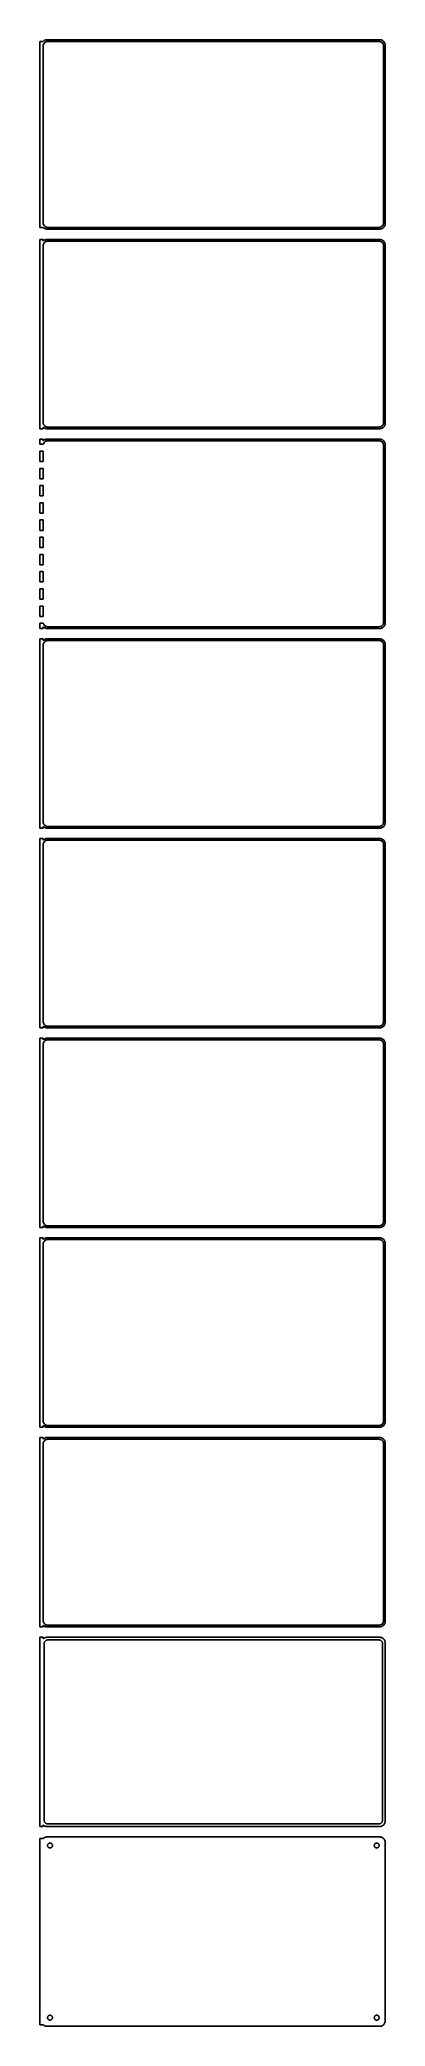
# Model space of a CAD drawing. Header units: metres. Extents: x -152 to 150, y 1658 to 3388.
import ezdxf

# ---------------------------------------------------------------- set-up
doc = ezdxf.new("R2010")
doc.units = ezdxf.units.M

msp = doc.modelspace()

# ---------------------------------------------------------------- linework, layer by layer
for p, q in [((-148.5, 3387.06), (-151.5, 3387.06)), ((-151.5, 3387.06), (-151.5, 3224.94)), ((-148.187, 3387.35), (-148.5, 3387.06)), ((-148.5, 3383), (-148.468, 3383.5)), ((-148.5, 3229), (-148.5, 3383)), ((-148.468, 3383.5), (-148.374, 3383.99)), ((-148.374, 3383.99), (-148.219, 3384.47)), ((-148.219, 3384.47), (-148.005, 3384.93)), ((-147.679, 3387.72), (-148.187, 3387.35)), ((-148.005, 3384.93), (-147.736, 3385.35)), ((-147.736, 3385.35), (-147.416, 3385.74)), ((-147.129, 3388.02), (-147.679, 3387.72)), ((-147.416, 3385.74), (-147.05, 3386.08)), ((-146.545, 3388.26), (-147.129, 3388.02)), ((-147.05, 3386.08), (-146.643, 3386.38)), ((-146.643, 3386.38), (-146.203, 3386.62)), ((-145.937, 3388.41), (-146.545, 3388.26)), ((-146.203, 3386.62), (-145.736, 3386.8)), ((-145.314, 3388.49), (-145.937, 3388.41)), ((-145.736, 3386.8), (-145.25, 3386.93)), ((145.314, 3388.49), (-145.314, 3388.49)), ((-145.25, 3386.93), (-144.751, 3386.99)), ((-144.751, 3386.99), (144.751, 3386.99)), ((144.751, 3386.99), (145.25, 3386.93)), ((145.25, 3386.93), (145.736, 3386.8)), ((145.937, 3388.41), (145.314, 3388.49)), ((145.736, 3386.8), (146.203, 3386.62)), ((146.545, 3388.26), (145.937, 3388.41)), ((146.203, 3386.62), (146.643, 3386.38)), ((147.129, 3388.02), (146.545, 3388.26)), ((146.643, 3386.38), (147.05, 3386.08)), ((147.05, 3386.08), (147.416, 3385.74)), ((147.679, 3387.72), (147.129, 3388.02)), ((147.416, 3385.74), (147.736, 3385.35)), ((148.187, 3387.35), (147.679, 3387.72)), ((147.736, 3385.35), (148.005, 3384.93)), ((148.005, 3384.93), (148.219, 3384.47)), ((148.645, 3386.92), (148.187, 3387.35)), ((148.219, 3384.47), (148.374, 3383.99)), ((148.374, 3383.99), (148.468, 3383.5)), ((148.468, 3383.5), (148.5, 3383)), ((148.5, 3383), (148.5, 3229)), ((149.045, 3386.44), (148.645, 3386.92)), ((149.382, 3385.91), (149.045, 3386.44)), ((149.649, 3385.34), (149.382, 3385.91)), ((149.843, 3384.74), (149.649, 3385.34)), ((149.961, 3384.13), (149.843, 3384.74)), ((150, 3383.5), (149.961, 3384.13)), ((150, 3228.5), (150, 3383.5)), ((-151.5, 3224.94), (-148.5, 3224.94)), ((-148.468, 3228.5), (-148.5, 3229)), ((-148.5, 3224.94), (-148.187, 3224.65)), ((-148.374, 3228.01), (-148.468, 3228.5)), ((-148.219, 3227.53), (-148.374, 3228.01)), ((-148.005, 3227.07), (-148.219, 3227.53)), ((-148.187, 3224.65), (-147.679, 3224.28)), ((-147.736, 3226.65), (-148.005, 3227.07)), ((-147.416, 3226.26), (-147.736, 3226.65)), ((-147.679, 3224.28), (-147.129, 3223.98)), ((-147.05, 3225.92), (-147.416, 3226.26)), ((-147.129, 3223.98), (-146.545, 3223.74)), ((-146.643, 3225.62), (-147.05, 3225.92)), ((-146.203, 3225.38), (-146.643, 3225.62)), ((-146.545, 3223.74), (-145.937, 3223.59)), ((-145.736, 3225.2), (-146.203, 3225.38)), ((-145.937, 3223.59), (-145.314, 3223.51)), ((-145.25, 3225.07), (-145.736, 3225.2)), ((-145.314, 3223.51), (145.314, 3223.51)), ((-144.751, 3225.01), (-145.25, 3225.07)), ((144.751, 3225.01), (-144.751, 3225.01)), ((145.25, 3225.07), (144.751, 3225.01)), ((145.736, 3225.2), (145.25, 3225.07)), ((145.314, 3223.51), (145.937, 3223.59)), ((146.203, 3225.38), (145.736, 3225.2)), ((145.937, 3223.59), (146.545, 3223.74)), ((146.643, 3225.62), (146.203, 3225.38)), ((146.545, 3223.74), (147.129, 3223.98)), ((147.05, 3225.92), (146.643, 3225.62)), ((147.416, 3226.26), (147.05, 3225.92)), ((147.129, 3223.98), (147.679, 3224.28)), ((147.736, 3226.65), (147.416, 3226.26)), ((147.679, 3224.28), (148.187, 3224.65)), ((148.005, 3227.07), (147.736, 3226.65)), ((148.219, 3227.53), (148.005, 3227.07)), ((148.187, 3224.65), (148.645, 3225.08)), ((148.374, 3228.01), (148.219, 3227.53)), ((148.468, 3228.5), (148.374, 3228.01)), ((148.5, 3229), (148.468, 3228.5)), ((148.645, 3225.08), (149.045, 3225.56)), ((149.045, 3225.56), (149.382, 3226.09)), ((149.382, 3226.09), (149.649, 3226.66)), ((149.649, 3226.66), (149.843, 3227.26)), ((149.843, 3227.26), (149.961, 3227.87)), ((149.961, 3227.87), (150, 3228.5)), ((-148.5, 3214.47), (-151.5, 3214.47)), ((-151.5, 3214.47), (-151.5, 3049.53)), ((-148.5, 3213.06), (-148.5, 3214.47)), ((-148.187, 3213.35), (-148.5, 3213.06)), ((-148.5, 3209), (-148.468, 3209.5)), ((-148.5, 3055), (-148.5, 3209)), ((-148.468, 3209.5), (-148.374, 3209.99)), ((-148.374, 3209.99), (-148.219, 3210.47)), ((-148.219, 3210.47), (-148.005, 3210.93)), ((-147.679, 3213.72), (-148.187, 3213.35)), ((-148.005, 3210.93), (-147.736, 3211.35)), ((-147.736, 3211.35), (-147.416, 3211.74)), ((-147.129, 3214.02), (-147.679, 3213.72)), ((-147.416, 3211.74), (-147.05, 3212.08)), ((-146.545, 3214.26), (-147.129, 3214.02)), ((-147.05, 3212.08), (-146.643, 3212.38)), ((-146.643, 3212.38), (-146.203, 3212.62)), ((-145.937, 3214.41), (-146.545, 3214.26)), ((-146.203, 3212.62), (-145.736, 3212.8)), ((-145.314, 3214.49), (-145.937, 3214.41)), ((-145.736, 3212.8), (-145.25, 3212.93)), ((145.314, 3214.49), (-145.314, 3214.49)), ((-145.25, 3212.93), (-144.751, 3212.99)), ((-144.751, 3212.99), (144.751, 3212.99)), ((144.751, 3212.99), (145.25, 3212.93)), ((145.25, 3212.93), (145.736, 3212.8)), ((145.937, 3214.41), (145.314, 3214.49)), ((145.736, 3212.8), (146.203, 3212.62)), ((146.545, 3214.26), (145.937, 3214.41)), ((146.203, 3212.62), (146.643, 3212.38)), ((147.129, 3214.02), (146.545, 3214.26)), ((146.643, 3212.38), (147.05, 3212.08)), ((147.05, 3212.08), (147.416, 3211.74)), ((147.679, 3213.72), (147.129, 3214.02)), ((147.416, 3211.74), (147.736, 3211.35)), ((148.187, 3213.35), (147.679, 3213.72)), ((147.736, 3211.35), (148.005, 3210.93)), ((148.005, 3210.93), (148.219, 3210.47)), ((148.645, 3212.92), (148.187, 3213.35)), ((148.219, 3210.47), (148.374, 3209.99)), ((148.374, 3209.99), (148.468, 3209.5)), ((148.468, 3209.5), (148.5, 3209)), ((148.5, 3209), (148.5, 3055)), ((149.045, 3212.44), (148.645, 3212.92)), ((149.382, 3211.91), (149.045, 3212.44)), ((149.649, 3211.34), (149.382, 3211.91)), ((149.843, 3210.74), (149.649, 3211.34)), ((149.961, 3210.13), (149.843, 3210.74)), ((150, 3209.5), (149.961, 3210.13)), ((150, 3054.5), (150, 3209.5)), ((-151.5, 3049.53), (-148.5, 3049.53)), ((-148.468, 3054.5), (-148.5, 3055)), ((-148.5, 3049.53), (-148.5, 3050.94)), ((-148.5, 3050.94), (-148.187, 3050.65)), ((-148.374, 3054.01), (-148.468, 3054.5)), ((-148.219, 3053.53), (-148.374, 3054.01)), ((-148.005, 3053.07), (-148.219, 3053.53)), ((-148.187, 3050.65), (-147.679, 3050.28)), ((-147.736, 3052.65), (-148.005, 3053.07)), ((-147.416, 3052.26), (-147.736, 3052.65)), ((-147.679, 3050.28), (-147.129, 3049.98)), ((-147.05, 3051.92), (-147.416, 3052.26)), ((-147.129, 3049.98), (-146.545, 3049.74)), ((-146.643, 3051.62), (-147.05, 3051.92)), ((-146.203, 3051.38), (-146.643, 3051.62)), ((-146.545, 3049.74), (-145.937, 3049.59)), ((-145.736, 3051.2), (-146.203, 3051.38)), ((-145.937, 3049.59), (-145.314, 3049.51)), ((-145.25, 3051.07), (-145.736, 3051.2)), ((-145.314, 3049.51), (145.314, 3049.51)), ((-144.751, 3051.01), (-145.25, 3051.07)), ((144.751, 3051.01), (-144.751, 3051.01)), ((145.25, 3051.07), (144.751, 3051.01)), ((145.736, 3051.2), (145.25, 3051.07)), ((145.314, 3049.51), (145.937, 3049.59)), ((146.203, 3051.38), (145.736, 3051.2)), ((145.937, 3049.59), (146.545, 3049.74)), ((146.643, 3051.62), (146.203, 3051.38)), ((146.545, 3049.74), (147.129, 3049.98)), ((147.05, 3051.92), (146.643, 3051.62)), ((147.416, 3052.26), (147.05, 3051.92)), ((147.129, 3049.98), (147.679, 3050.28)), ((147.736, 3052.65), (147.416, 3052.26)), ((147.679, 3050.28), (148.187, 3050.65)), ((148.005, 3053.07), (147.736, 3052.65)), ((148.219, 3053.53), (148.005, 3053.07)), ((148.187, 3050.65), (148.645, 3051.08)), ((148.374, 3054.01), (148.219, 3053.53)), ((148.468, 3054.5), (148.374, 3054.01)), ((148.5, 3055), (148.468, 3054.5)), ((148.645, 3051.08), (149.045, 3051.56)), ((149.045, 3051.56), (149.382, 3052.09)), ((149.382, 3052.09), (149.649, 3052.66)), ((149.649, 3052.66), (149.843, 3053.26)), ((149.843, 3053.26), (149.961, 3053.87)), ((149.961, 3053.87), (150, 3054.5)), ((-148.5, 3040.49), (-151.5, 3040.49)), ((-151.5, 3040.49), (-151.5, 3035.99)), ((-151.5, 3035.99), (-148.374, 3035.99)), ((-148.5, 3030.01), (-151.5, 3030.01)), ((-151.5, 3030.01), (-151.5, 3020.99)), ((-148.5, 3039.06), (-148.5, 3040.49)), ((-148.187, 3039.35), (-148.5, 3039.06)), ((-148.5, 3020.99), (-148.5, 3030.01)), ((-148.374, 3035.99), (-148.219, 3036.47)), ((-148.374, 3035.99), (-148.374, 3035.99)), ((-148.219, 3036.47), (-148.005, 3036.93)), ((-147.679, 3039.72), (-148.187, 3039.35)), ((-148.005, 3036.93), (-147.736, 3037.35)), ((-147.736, 3037.35), (-147.416, 3037.74)), ((-147.129, 3040.02), (-147.679, 3039.72)), ((-147.416, 3037.74), (-147.05, 3038.08)), ((-146.545, 3040.26), (-147.129, 3040.02)), ((-147.05, 3038.08), (-146.643, 3038.38)), ((-146.643, 3038.38), (-146.203, 3038.62)), ((-145.937, 3040.41), (-146.545, 3040.26)), ((-146.203, 3038.62), (-145.736, 3038.8)), ((-145.314, 3040.49), (-145.937, 3040.41)), ((-145.736, 3038.8), (-145.25, 3038.93)), ((145.314, 3040.49), (-145.314, 3040.49)), ((-145.25, 3038.93), (-144.751, 3038.99)), ((-144.751, 3038.99), (144.751, 3038.99)), ((144.751, 3038.99), (145.25, 3038.93)), ((145.25, 3038.93), (145.736, 3038.8)), ((145.937, 3040.41), (145.314, 3040.49)), ((145.736, 3038.8), (146.203, 3038.62)), ((146.545, 3040.26), (145.937, 3040.41)), ((146.203, 3038.62), (146.643, 3038.38)), ((147.129, 3040.02), (146.545, 3040.26)), ((146.643, 3038.38), (147.05, 3038.08)), ((147.05, 3038.08), (147.416, 3037.74)), ((147.679, 3039.72), (147.129, 3040.02)), ((147.416, 3037.74), (147.736, 3037.35)), ((148.187, 3039.35), (147.679, 3039.72)), ((147.736, 3037.35), (148.005, 3036.93)), ((148.005, 3036.93), (148.219, 3036.47)), ((148.645, 3038.92), (148.187, 3039.35)), ((148.219, 3036.47), (148.374, 3035.99)), ((148.374, 3035.99), (148.468, 3035.5)), ((148.468, 3035.5), (148.5, 3035)), ((148.5, 3035), (148.5, 2881)), ((149.045, 3038.44), (148.645, 3038.92)), ((149.382, 3037.91), (149.045, 3038.44)), ((149.649, 3037.34), (149.382, 3037.91)), ((149.843, 3036.74), (149.649, 3037.34)), ((149.961, 3036.13), (149.843, 3036.74)), ((150, 3035.5), (149.961, 3036.13)), ((150, 2880.5), (150, 3035.5)), ((-151.5, 3020.99), (-148.5, 3020.99)), ((-148.5, 3015.01), (-151.5, 3015.01)), ((-151.5, 3015.01), (-151.5, 3005.99)), ((-148.5, 3005.99), (-148.5, 3015.01)), ((-151.5, 3005.99), (-148.5, 3005.99)), ((-148.5, 3000.01), (-151.5, 3000.01)), ((-151.5, 3000.01), (-151.5, 2990.99)), ((-148.5, 2990.99), (-148.5, 3000.01)), ((-151.5, 2990.99), (-148.5, 2990.99)), ((-148.5, 2985.01), (-151.5, 2985.01)), ((-151.5, 2985.01), (-151.5, 2975.99)), ((-148.5, 2975.99), (-148.5, 2985.01)), ((-151.5, 2975.99), (-148.5, 2975.99)), ((-148.5, 2970.01), (-151.5, 2970.01)), ((-151.5, 2970.01), (-151.5, 2960.99)), ((-151.5, 2960.99), (-148.5, 2960.99)), ((-148.5, 2960.99), (-148.5, 2970.01)), ((-148.5, 2955.01), (-151.5, 2955.01)), ((-151.5, 2955.01), (-151.5, 2945.99)), ((-151.5, 2945.99), (-148.5, 2945.99)), ((-148.5, 2945.99), (-148.5, 2955.01)), ((-148.5, 2940.01), (-151.5, 2940.01)), ((-151.5, 2940.01), (-151.5, 2930.99)), ((-151.5, 2930.99), (-148.5, 2930.99)), ((-148.5, 2930.99), (-148.5, 2940.01)), ((-148.5, 2925.01), (-151.5, 2925.01)), ((-151.5, 2925.01), (-151.5, 2915.99)), ((-151.5, 2915.99), (-148.5, 2915.99)), ((-148.5, 2910.01), (-151.5, 2910.01)), ((-151.5, 2910.01), (-151.5, 2900.99)), ((-148.5, 2915.99), (-148.5, 2925.01)), ((-148.5, 2900.99), (-148.5, 2910.01)), ((-151.5, 2900.99), (-148.5, 2900.99)), ((-148.5, 2895.01), (-151.5, 2895.01)), ((-151.5, 2895.01), (-151.5, 2885.99)), ((-148.5, 2885.99), (-148.5, 2895.01)), ((-151.5, 2885.99), (-148.5, 2885.99)), ((-148.374, 2880.01), (-151.5, 2880.01)), ((-151.5, 2880.01), (-151.5, 2875.51)), ((-151.5, 2875.51), (-148.5, 2875.51)), ((-148.5, 2876.94), (-148.187, 2876.65)), ((-148.5, 2875.51), (-148.5, 2876.94)), ((-148.219, 2879.53), (-148.374, 2880.01)), ((-148.374, 2880.01), (-148.374, 2880.01)), ((-148.005, 2879.07), (-148.219, 2879.53)), ((-148.187, 2876.65), (-147.679, 2876.28)), ((-147.736, 2878.65), (-148.005, 2879.07)), ((-147.416, 2878.26), (-147.736, 2878.65)), ((-147.679, 2876.28), (-147.129, 2875.98)), ((-147.05, 2877.92), (-147.416, 2878.26)), ((-147.129, 2875.98), (-146.545, 2875.74)), ((-146.643, 2877.62), (-147.05, 2877.92)), ((-146.203, 2877.38), (-146.643, 2877.62)), ((-146.545, 2875.74), (-145.937, 2875.59)), ((-145.736, 2877.2), (-146.203, 2877.38)), ((-145.937, 2875.59), (-145.314, 2875.51)), ((-145.25, 2877.07), (-145.736, 2877.2)), ((-145.314, 2875.51), (145.314, 2875.51)), ((-144.751, 2877.01), (-145.25, 2877.07)), ((144.751, 2877.01), (-144.751, 2877.01)), ((145.25, 2877.07), (144.751, 2877.01)), ((145.736, 2877.2), (145.25, 2877.07)), ((145.314, 2875.51), (145.937, 2875.59)), ((146.203, 2877.38), (145.736, 2877.2)), ((145.937, 2875.59), (146.545, 2875.74)), ((146.643, 2877.62), (146.203, 2877.38)), ((146.545, 2875.74), (147.129, 2875.98)), ((147.05, 2877.92), (146.643, 2877.62)), ((147.416, 2878.26), (147.05, 2877.92)), ((147.129, 2875.98), (147.679, 2876.28)), ((147.736, 2878.65), (147.416, 2878.26)), ((147.679, 2876.28), (148.187, 2876.65)), ((148.005, 2879.07), (147.736, 2878.65)), ((148.219, 2879.53), (148.005, 2879.07)), ((148.187, 2876.65), (148.645, 2877.08)), ((148.374, 2880.01), (148.219, 2879.53)), ((148.468, 2880.5), (148.374, 2880.01)), ((148.5, 2881), (148.468, 2880.5)), ((148.645, 2877.08), (149.045, 2877.56)), ((149.045, 2877.56), (149.382, 2878.09)), ((149.382, 2878.09), (149.649, 2878.66)), ((149.649, 2878.66), (149.843, 2879.26)), ((149.843, 2879.26), (149.961, 2879.87)), ((149.961, 2879.87), (150, 2880.5)), ((-148.5, 2866.49), (-151.5, 2866.49)), ((-151.5, 2866.49), (-151.5, 2701.51)), ((-148.5, 2865.06), (-148.5, 2866.49)), ((-148.187, 2865.35), (-148.5, 2865.06)), ((-148.5, 2861), (-148.468, 2861.5)), ((-148.5, 2707), (-148.5, 2861)), ((-148.468, 2861.5), (-148.374, 2861.99)), ((-148.374, 2861.99), (-148.219, 2862.47)), ((-148.219, 2862.47), (-148.005, 2862.93)), ((-147.679, 2865.72), (-148.187, 2865.35)), ((-148.005, 2862.93), (-147.736, 2863.35)), ((-147.736, 2863.35), (-147.416, 2863.74)), ((-147.129, 2866.02), (-147.679, 2865.72)), ((-147.416, 2863.74), (-147.05, 2864.08)), ((-146.545, 2866.26), (-147.129, 2866.02)), ((-147.05, 2864.08), (-146.643, 2864.38)), ((-146.643, 2864.38), (-146.203, 2864.62)), ((-145.937, 2866.41), (-146.545, 2866.26)), ((-146.203, 2864.62), (-145.736, 2864.8)), ((-145.314, 2866.49), (-145.937, 2866.41)), ((-145.736, 2864.8), (-145.25, 2864.93)), ((145.314, 2866.49), (-145.314, 2866.49)), ((-145.25, 2864.93), (-144.751, 2864.99)), ((-144.751, 2864.99), (144.751, 2864.99)), ((144.751, 2864.99), (145.25, 2864.93)), ((145.25, 2864.93), (145.736, 2864.8)), ((145.937, 2866.41), (145.314, 2866.49)), ((145.736, 2864.8), (146.203, 2864.62)), ((146.545, 2866.26), (145.937, 2866.41)), ((146.203, 2864.62), (146.643, 2864.38)), ((147.129, 2866.02), (146.545, 2866.26)), ((146.643, 2864.38), (147.05, 2864.08)), ((147.05, 2864.08), (147.416, 2863.74)), ((147.679, 2865.72), (147.129, 2866.02)), ((147.416, 2863.74), (147.736, 2863.35)), ((148.187, 2865.35), (147.679, 2865.72)), ((147.736, 2863.35), (148.005, 2862.93)), ((148.005, 2862.93), (148.219, 2862.47)), ((148.645, 2864.92), (148.187, 2865.35)), ((148.219, 2862.47), (148.374, 2861.99)), ((148.374, 2861.99), (148.468, 2861.5)), ((148.468, 2861.5), (148.5, 2861)), ((148.5, 2861), (148.5, 2707)), ((149.045, 2864.44), (148.645, 2864.92)), ((149.382, 2863.91), (149.045, 2864.44)), ((149.649, 2863.34), (149.382, 2863.91)), ((149.843, 2862.74), (149.649, 2863.34)), ((149.961, 2862.13), (149.843, 2862.74)), ((150, 2861.5), (149.961, 2862.13)), ((150, 2706.5), (150, 2861.5)), ((-151.5, 2701.51), (-148.5, 2701.51)), ((-148.468, 2706.5), (-148.5, 2707)), ((-148.5, 2702.94), (-148.187, 2702.65)), ((-148.5, 2701.51), (-148.5, 2702.94)), ((-148.374, 2706.01), (-148.468, 2706.5)), ((-148.219, 2705.53), (-148.374, 2706.01)), ((-148.005, 2705.07), (-148.219, 2705.53)), ((-148.187, 2702.65), (-147.679, 2702.28)), ((-147.736, 2704.65), (-148.005, 2705.07)), ((-147.416, 2704.26), (-147.736, 2704.65)), ((-147.679, 2702.28), (-147.129, 2701.98)), ((-147.05, 2703.92), (-147.416, 2704.26)), ((-147.129, 2701.98), (-146.545, 2701.74)), ((-146.643, 2703.62), (-147.05, 2703.92)), ((-146.203, 2703.38), (-146.643, 2703.62)), ((-146.545, 2701.74), (-145.937, 2701.59)), ((-145.736, 2703.2), (-146.203, 2703.38)), ((-145.937, 2701.59), (-145.314, 2701.51)), ((-145.25, 2703.07), (-145.736, 2703.2)), ((-145.314, 2701.51), (145.314, 2701.51)), ((-144.751, 2703.01), (-145.25, 2703.07)), ((144.751, 2703.01), (-144.751, 2703.01)), ((145.25, 2703.07), (144.751, 2703.01)), ((145.736, 2703.2), (145.25, 2703.07)), ((145.314, 2701.51), (145.937, 2701.59)), ((146.203, 2703.38), (145.736, 2703.2)), ((145.937, 2701.59), (146.545, 2701.74)), ((146.643, 2703.62), (146.203, 2703.38)), ((146.545, 2701.74), (147.129, 2701.98)), ((147.05, 2703.92), (146.643, 2703.62)), ((147.416, 2704.26), (147.05, 2703.92)), ((147.129, 2701.98), (147.679, 2702.28)), ((147.736, 2704.65), (147.416, 2704.26)), ((147.679, 2702.28), (148.187, 2702.65)), ((148.005, 2705.07), (147.736, 2704.65)), ((148.219, 2705.53), (148.005, 2705.07)), ((148.187, 2702.65), (148.645, 2703.08)), ((148.374, 2706.01), (148.219, 2705.53)), ((148.468, 2706.5), (148.374, 2706.01)), ((148.5, 2707), (148.468, 2706.5)), ((148.645, 2703.08), (149.045, 2703.56)), ((149.045, 2703.56), (149.382, 2704.09)), ((149.382, 2704.09), (149.649, 2704.66)), ((149.649, 2704.66), (149.843, 2705.26)), ((149.843, 2705.26), (149.961, 2705.87)), ((149.961, 2705.87), (150, 2706.5)), ((-148.5, 2692.49), (-151.5, 2692.49)), ((-151.5, 2692.49), (-151.5, 2527.51)), ((-148.5, 2691.06), (-148.5, 2692.49)), ((-148.187, 2691.35), (-148.5, 2691.06)), ((-148.5, 2687), (-148.468, 2687.5)), ((-148.5, 2533), (-148.5, 2687)), ((-148.468, 2687.5), (-148.374, 2687.99)), ((-148.374, 2687.99), (-148.219, 2688.47)), ((-148.219, 2688.47), (-148.005, 2688.93)), ((-147.679, 2691.72), (-148.187, 2691.35)), ((-148.005, 2688.93), (-147.736, 2689.35)), ((-147.736, 2689.35), (-147.416, 2689.74)), ((-147.129, 2692.02), (-147.679, 2691.72)), ((-147.416, 2689.74), (-147.05, 2690.08)), ((-146.545, 2692.26), (-147.129, 2692.02)), ((-147.05, 2690.08), (-146.643, 2690.38)), ((-146.643, 2690.38), (-146.203, 2690.62)), ((-145.937, 2692.41), (-146.545, 2692.26)), ((-146.203, 2690.62), (-145.736, 2690.8)), ((-145.314, 2692.49), (-145.937, 2692.41)), ((-145.736, 2690.8), (-145.25, 2690.93)), ((145.314, 2692.49), (-145.314, 2692.49)), ((-145.25, 2690.93), (-144.751, 2690.99)), ((-144.751, 2690.99), (144.751, 2690.99)), ((144.751, 2690.99), (145.25, 2690.93)), ((145.25, 2690.93), (145.736, 2690.8)), ((145.937, 2692.41), (145.314, 2692.49)), ((145.736, 2690.8), (146.203, 2690.62)), ((146.545, 2692.26), (145.937, 2692.41)), ((146.203, 2690.62), (146.643, 2690.38)), ((147.129, 2692.02), (146.545, 2692.26)), ((146.643, 2690.38), (147.05, 2690.08)), ((147.05, 2690.08), (147.416, 2689.74)), ((147.679, 2691.72), (147.129, 2692.02)), ((147.416, 2689.74), (147.736, 2689.35)), ((148.187, 2691.35), (147.679, 2691.72)), ((147.736, 2689.35), (148.005, 2688.93)), ((148.005, 2688.93), (148.219, 2688.47)), ((148.645, 2690.92), (148.187, 2691.35)), ((148.219, 2688.47), (148.374, 2687.99)), ((148.374, 2687.99), (148.468, 2687.5)), ((148.468, 2687.5), (148.5, 2687)), ((148.5, 2687), (148.5, 2533)), ((149.045, 2690.44), (148.645, 2690.92)), ((149.382, 2689.91), (149.045, 2690.44)), ((149.649, 2689.34), (149.382, 2689.91)), ((149.843, 2688.74), (149.649, 2689.34)), ((149.961, 2688.13), (149.843, 2688.74)), ((150, 2687.5), (149.961, 2688.13)), ((150, 2532.5), (150, 2687.5)), ((-151.5, 2527.51), (-148.5, 2527.51)), ((-148.468, 2532.5), (-148.5, 2533)), ((-148.5, 2528.94), (-148.187, 2528.65)), ((-148.5, 2527.51), (-148.5, 2528.94)), ((-148.374, 2532.01), (-148.468, 2532.5)), ((-148.219, 2531.53), (-148.374, 2532.01)), ((-148.005, 2531.07), (-148.219, 2531.53)), ((-148.187, 2528.65), (-147.679, 2528.28)), ((-147.736, 2530.65), (-148.005, 2531.07)), ((-147.416, 2530.26), (-147.736, 2530.65)), ((-147.679, 2528.28), (-147.129, 2527.98)), ((-147.05, 2529.92), (-147.416, 2530.26)), ((-147.129, 2527.98), (-146.545, 2527.74)), ((-146.643, 2529.62), (-147.05, 2529.92)), ((-146.203, 2529.38), (-146.643, 2529.62)), ((-146.545, 2527.74), (-145.937, 2527.59)), ((-145.736, 2529.2), (-146.203, 2529.38)), ((-145.937, 2527.59), (-145.314, 2527.51)), ((-145.25, 2529.07), (-145.736, 2529.2)), ((-145.314, 2527.51), (145.314, 2527.51)), ((-144.751, 2529.01), (-145.25, 2529.07)), ((144.751, 2529.01), (-144.751, 2529.01)), ((145.25, 2529.07), (144.751, 2529.01)), ((145.736, 2529.2), (145.25, 2529.07)), ((145.314, 2527.51), (145.937, 2527.59)), ((146.203, 2529.38), (145.736, 2529.2)), ((145.937, 2527.59), (146.545, 2527.74)), ((146.643, 2529.62), (146.203, 2529.38)), ((146.545, 2527.74), (147.129, 2527.98)), ((147.05, 2529.92), (146.643, 2529.62)), ((147.416, 2530.26), (147.05, 2529.92)), ((147.129, 2527.98), (147.679, 2528.28)), ((147.736, 2530.65), (147.416, 2530.26)), ((147.679, 2528.28), (148.187, 2528.65)), ((148.005, 2531.07), (147.736, 2530.65)), ((148.219, 2531.53), (148.005, 2531.07)), ((148.187, 2528.65), (148.645, 2529.08)), ((148.374, 2532.01), (148.219, 2531.53)), ((148.468, 2532.5), (148.374, 2532.01)), ((148.5, 2533), (148.468, 2532.5)), ((148.645, 2529.08), (149.045, 2529.56)), ((149.045, 2529.56), (149.382, 2530.09)), ((149.382, 2530.09), (149.649, 2530.66)), ((149.649, 2530.66), (149.843, 2531.26)), ((149.843, 2531.26), (149.961, 2531.87)), ((149.961, 2531.87), (150, 2532.5)), ((-148.5, 2518.49), (-151.5, 2518.49)), ((-151.5, 2518.49), (-151.5, 2353.51)), ((-148.5, 2517.06), (-148.5, 2518.49)), ((-148.187, 2517.35), (-148.5, 2517.06)), ((-148.5, 2513), (-148.468, 2513.5)), ((-148.5, 2359), (-148.5, 2513)), ((-148.468, 2513.5), (-148.374, 2513.99)), ((-148.374, 2513.99), (-148.219, 2514.47)), ((-148.219, 2514.47), (-148.005, 2514.93)), ((-147.679, 2517.72), (-148.187, 2517.35)), ((-148.005, 2514.93), (-147.736, 2515.35)), ((-147.736, 2515.35), (-147.416, 2515.74)), ((-147.129, 2518.02), (-147.679, 2517.72)), ((-147.416, 2515.74), (-147.05, 2516.08)), ((-146.545, 2518.26), (-147.129, 2518.02)), ((-147.05, 2516.08), (-146.643, 2516.38)), ((-146.643, 2516.38), (-146.203, 2516.62)), ((-145.937, 2518.41), (-146.545, 2518.26)), ((-146.203, 2516.62), (-145.736, 2516.8)), ((-145.314, 2518.49), (-145.937, 2518.41)), ((-145.736, 2516.8), (-145.25, 2516.93)), ((145.314, 2518.49), (-145.314, 2518.49)), ((-145.25, 2516.93), (-144.751, 2516.99)), ((-144.751, 2516.99), (144.751, 2516.99)), ((144.751, 2516.99), (145.25, 2516.93)), ((145.25, 2516.93), (145.736, 2516.8)), ((145.937, 2518.41), (145.314, 2518.49)), ((145.736, 2516.8), (146.203, 2516.62)), ((146.545, 2518.26), (145.937, 2518.41)), ((146.203, 2516.62), (146.643, 2516.38)), ((147.129, 2518.02), (146.545, 2518.26)), ((146.643, 2516.38), (147.05, 2516.08)), ((147.05, 2516.08), (147.416, 2515.74)), ((147.679, 2517.72), (147.129, 2518.02)), ((147.416, 2515.74), (147.736, 2515.35)), ((148.187, 2517.35), (147.679, 2517.72)), ((147.736, 2515.35), (148.005, 2514.93)), ((148.005, 2514.93), (148.219, 2514.47)), ((148.645, 2516.92), (148.187, 2517.35)), ((148.219, 2514.47), (148.374, 2513.99)), ((148.374, 2513.99), (148.468, 2513.5)), ((148.468, 2513.5), (148.5, 2513)), ((148.5, 2513), (148.5, 2359)), ((149.045, 2516.44), (148.645, 2516.92)), ((149.382, 2515.91), (149.045, 2516.44)), ((149.649, 2515.34), (149.382, 2515.91)), ((149.843, 2514.74), (149.649, 2515.34)), ((149.961, 2514.13), (149.843, 2514.74)), ((150, 2513.5), (149.961, 2514.13)), ((150, 2358.5), (150, 2513.5)), ((-148.468, 2358.5), (-148.5, 2359)), ((-148.5, 2354.94), (-148.187, 2354.65)), ((-148.5, 2353.51), (-148.5, 2354.94)), ((-148.374, 2358.01), (-148.468, 2358.5)), ((-148.219, 2357.53), (-148.374, 2358.01)), ((-148.005, 2357.07), (-148.219, 2357.53)), ((-148.187, 2354.65), (-147.679, 2354.28)), ((-147.736, 2356.65), (-148.005, 2357.07)), ((-147.416, 2356.26), (-147.736, 2356.65)), ((-147.679, 2354.28), (-147.129, 2353.98)), ((-147.05, 2355.92), (-147.416, 2356.26)), ((-146.643, 2355.62), (-147.05, 2355.92)), ((-146.203, 2355.38), (-146.643, 2355.62)), ((-145.736, 2355.2), (-146.203, 2355.38)), ((-145.25, 2355.07), (-145.736, 2355.2)), ((-144.751, 2355.01), (-145.25, 2355.07)), ((144.751, 2355.01), (-144.751, 2355.01)), ((145.25, 2355.07), (144.751, 2355.01)), ((145.736, 2355.2), (145.25, 2355.07)), ((146.203, 2355.38), (145.736, 2355.2)), ((146.643, 2355.62), (146.203, 2355.38)), ((147.05, 2355.92), (146.643, 2355.62)), ((147.416, 2356.26), (147.05, 2355.92)), ((147.129, 2353.98), (147.679, 2354.28)), ((147.736, 2356.65), (147.416, 2356.26)), ((147.679, 2354.28), (148.187, 2354.65)), ((148.005, 2357.07), (147.736, 2356.65)), ((148.219, 2357.53), (148.005, 2357.07)), ((148.187, 2354.65), (148.645, 2355.08)), ((148.374, 2358.01), (148.219, 2357.53)), ((148.468, 2358.5), (148.374, 2358.01)), ((148.5, 2359), (148.468, 2358.5)), ((148.645, 2355.08), (149.045, 2355.56)), ((149.045, 2355.56), (149.382, 2356.09)), ((149.382, 2356.09), (149.649, 2356.66)), ((149.649, 2356.66), (149.843, 2357.26)), ((149.843, 2357.26), (149.961, 2357.87)), ((149.961, 2357.87), (150, 2358.5)), ((-151.5, 2353.51), (-148.5, 2353.51)), ((-148.5, 2344.49), (-151.5, 2344.49)), ((-151.5, 2344.49), (-151.5, 2179.51)), ((-148.5, 2343.06), (-148.5, 2344.49)), ((-148.187, 2343.35), (-148.5, 2343.06)), ((-148.5, 2339), (-148.468, 2339.5)), ((-148.5, 2185), (-148.5, 2339)), ((-148.468, 2339.5), (-148.374, 2339.99)), ((-148.374, 2339.99), (-148.219, 2340.47)), ((-148.219, 2340.47), (-148.005, 2340.93)), ((-147.679, 2343.72), (-148.187, 2343.35)), ((-148.005, 2340.93), (-147.736, 2341.35)), ((-147.736, 2341.35), (-147.416, 2341.74)), ((-147.129, 2344.02), (-147.679, 2343.72)), ((-147.416, 2341.74), (-147.05, 2342.08)), ((-147.129, 2353.98), (-146.545, 2353.74)), ((-146.545, 2344.26), (-147.129, 2344.02)), ((-147.05, 2342.08), (-146.643, 2342.38)), ((-146.643, 2342.38), (-146.203, 2342.62)), ((-146.545, 2353.74), (-145.937, 2353.59)), ((-145.937, 2344.41), (-146.545, 2344.26)), ((-146.203, 2342.62), (-145.736, 2342.8)), ((-145.937, 2353.59), (-145.314, 2353.51)), ((-145.314, 2344.49), (-145.937, 2344.41)), ((-145.736, 2342.8), (-145.25, 2342.93)), ((-145.314, 2353.51), (145.314, 2353.51)), ((145.314, 2344.49), (-145.314, 2344.49)), ((-145.25, 2342.93), (-144.751, 2342.99)), ((-144.751, 2342.99), (144.751, 2342.99)), ((144.751, 2342.99), (145.25, 2342.93)), ((145.25, 2342.93), (145.736, 2342.8)), ((145.314, 2353.51), (145.937, 2353.59)), ((145.937, 2344.41), (145.314, 2344.49)), ((145.736, 2342.8), (146.203, 2342.62)), ((145.937, 2353.59), (146.545, 2353.74)), ((146.545, 2344.26), (145.937, 2344.41)), ((146.203, 2342.62), (146.643, 2342.38)), ((146.545, 2353.74), (147.129, 2353.98)), ((147.129, 2344.02), (146.545, 2344.26)), ((146.643, 2342.38), (147.05, 2342.08)), ((147.05, 2342.08), (147.416, 2341.74)), ((147.679, 2343.72), (147.129, 2344.02)), ((147.416, 2341.74), (147.736, 2341.35)), ((148.187, 2343.35), (147.679, 2343.72)), ((147.736, 2341.35), (148.005, 2340.93)), ((148.005, 2340.93), (148.219, 2340.47)), ((148.645, 2342.92), (148.187, 2343.35)), ((148.219, 2340.47), (148.374, 2339.99)), ((148.374, 2339.99), (148.468, 2339.5)), ((148.468, 2339.5), (148.5, 2339)), ((148.5, 2339), (148.5, 2185)), ((149.045, 2342.44), (148.645, 2342.92)), ((149.382, 2341.91), (149.045, 2342.44)), ((149.649, 2341.34), (149.382, 2341.91)), ((149.843, 2340.74), (149.649, 2341.34)), ((149.961, 2340.13), (149.843, 2340.74)), ((150, 2339.5), (149.961, 2340.13)), ((150, 2184.5), (150, 2339.5)), ((-148.468, 2184.5), (-148.5, 2185)), ((-148.374, 2184.01), (-148.468, 2184.5)), ((-148.219, 2183.53), (-148.374, 2184.01)), ((-148.005, 2183.07), (-148.219, 2183.53)), ((-147.736, 2182.65), (-148.005, 2183.07)), ((-147.416, 2182.26), (-147.736, 2182.65)), ((-147.05, 2181.92), (-147.416, 2182.26)), ((-146.643, 2181.62), (-147.05, 2181.92)), ((-146.203, 2181.38), (-146.643, 2181.62)), ((-145.736, 2181.2), (-146.203, 2181.38)), ((-145.25, 2181.07), (-145.736, 2181.2)), ((-144.751, 2181.01), (-145.25, 2181.07)), ((145.25, 2181.07), (144.751, 2181.01)), ((145.736, 2181.2), (145.25, 2181.07)), ((146.203, 2181.38), (145.736, 2181.2)), ((146.643, 2181.62), (146.203, 2181.38)), ((147.05, 2181.92), (146.643, 2181.62)), ((147.416, 2182.26), (147.05, 2181.92)), ((147.736, 2182.65), (147.416, 2182.26)), ((148.005, 2183.07), (147.736, 2182.65)), ((148.219, 2183.53), (148.005, 2183.07)), ((148.187, 2180.65), (148.645, 2181.08)), ((148.374, 2184.01), (148.219, 2183.53)), ((148.468, 2184.5), (148.374, 2184.01)), ((148.5, 2185), (148.468, 2184.5)), ((148.645, 2181.08), (149.045, 2181.56)), ((149.045, 2181.56), (149.382, 2182.09)), ((149.382, 2182.09), (149.649, 2182.66)), ((149.649, 2182.66), (149.843, 2183.26)), ((149.843, 2183.26), (149.961, 2183.87)), ((149.961, 2183.87), (150, 2184.5)), ((-151.5, 2179.51), (-148.5, 2179.51)), ((-148.5, 2170.49), (-151.5, 2170.49)), ((-151.5, 2170.49), (-151.5, 2005.51)), ((-148.5, 2180.94), (-148.187, 2180.65)), ((-148.5, 2179.51), (-148.5, 2180.94)), ((-148.5, 2169.06), (-148.5, 2170.49)), ((-148.187, 2169.35), (-148.5, 2169.06)), ((-148.5, 2165), (-148.468, 2165.5)), ((-148.5, 2011), (-148.5, 2165)), ((-148.468, 2165.5), (-148.374, 2165.99)), ((-148.374, 2165.99), (-148.219, 2166.47)), ((-148.219, 2166.47), (-148.005, 2166.93)), ((-148.187, 2180.65), (-147.679, 2180.28)), ((-147.679, 2169.72), (-148.187, 2169.35)), ((-148.005, 2166.93), (-147.736, 2167.35)), ((-147.736, 2167.35), (-147.416, 2167.74)), ((-147.679, 2180.28), (-147.129, 2179.98)), ((-147.129, 2170.02), (-147.679, 2169.72)), ((-147.416, 2167.74), (-147.05, 2168.08)), ((-147.129, 2179.98), (-146.545, 2179.74)), ((-146.545, 2170.26), (-147.129, 2170.02)), ((-147.05, 2168.08), (-146.643, 2168.38)), ((-146.643, 2168.38), (-146.203, 2168.62)), ((-146.545, 2179.74), (-145.937, 2179.59)), ((-145.937, 2170.41), (-146.545, 2170.26)), ((-146.203, 2168.62), (-145.736, 2168.8)), ((-145.937, 2179.59), (-145.314, 2179.51)), ((-145.314, 2170.49), (-145.937, 2170.41)), ((-145.736, 2168.8), (-145.25, 2168.93)), ((-145.314, 2179.51), (145.314, 2179.51)), ((145.314, 2170.49), (-145.314, 2170.49)), ((-145.25, 2168.93), (-144.751, 2168.99)), ((144.751, 2181.01), (-144.751, 2181.01)), ((-144.751, 2168.99), (144.751, 2168.99)), ((144.751, 2168.99), (145.25, 2168.93)), ((145.25, 2168.93), (145.736, 2168.8)), ((145.314, 2179.51), (145.937, 2179.59)), ((145.937, 2170.41), (145.314, 2170.49)), ((145.736, 2168.8), (146.203, 2168.62)), ((145.937, 2179.59), (146.545, 2179.74)), ((146.545, 2170.26), (145.937, 2170.41)), ((146.203, 2168.62), (146.643, 2168.38)), ((146.545, 2179.74), (147.129, 2179.98)), ((147.129, 2170.02), (146.545, 2170.26)), ((146.643, 2168.38), (147.05, 2168.08)), ((147.05, 2168.08), (147.416, 2167.74)), ((147.129, 2179.98), (147.679, 2180.28)), ((147.679, 2169.72), (147.129, 2170.02)), ((147.416, 2167.74), (147.736, 2167.35)), ((147.679, 2180.28), (148.187, 2180.65)), ((148.187, 2169.35), (147.679, 2169.72)), ((147.736, 2167.35), (148.005, 2166.93)), ((148.005, 2166.93), (148.219, 2166.47)), ((148.645, 2168.92), (148.187, 2169.35)), ((148.219, 2166.47), (148.374, 2165.99)), ((148.374, 2165.99), (148.468, 2165.5)), ((148.468, 2165.5), (148.5, 2165)), ((148.5, 2165), (148.5, 2011)), ((149.045, 2168.44), (148.645, 2168.92)), ((149.382, 2167.91), (149.045, 2168.44)), ((149.649, 2167.34), (149.382, 2167.91)), ((149.843, 2166.74), (149.649, 2167.34)), ((149.961, 2166.13), (149.843, 2166.74)), ((150, 2165.5), (149.961, 2166.13)), ((150, 2010.5), (150, 2165.5)), ((-148.468, 2010.5), (-148.5, 2011)), ((-148.374, 2010.01), (-148.468, 2010.5)), ((-148.219, 2009.53), (-148.374, 2010.01)), ((-148.005, 2009.07), (-148.219, 2009.53)), ((-147.736, 2008.65), (-148.005, 2009.07)), ((-147.416, 2008.26), (-147.736, 2008.65)), ((-147.05, 2007.92), (-147.416, 2008.26)), ((147.416, 2008.26), (147.05, 2007.92)), ((147.736, 2008.65), (147.416, 2008.26)), ((148.005, 2009.07), (147.736, 2008.65)), ((148.219, 2009.53), (148.005, 2009.07)), ((148.374, 2010.01), (148.219, 2009.53)), ((148.468, 2010.5), (148.374, 2010.01)), ((148.5, 2011), (148.468, 2010.5)), ((149.045, 2007.56), (149.382, 2008.09)), ((149.382, 2008.09), (149.649, 2008.66)), ((149.649, 2008.66), (149.843, 2009.26)), ((149.843, 2009.26), (149.961, 2009.87)), ((149.961, 2009.87), (150, 2010.5)), ((-151.5, 2005.51), (-148.5, 2005.51)), ((-148.5, 1996.48), (-151.5, 1996.48)), ((-151.5, 1996.48), (-151.5, 1831.52)), ((-148.5, 2006.94), (-148.187, 2006.65)), ((-148.5, 2005.51), (-148.5, 2006.94)), ((-148.5, 1995.06), (-148.5, 1996.48)), ((-148.187, 1995.35), (-148.5, 1995.06)), ((-148.187, 2006.65), (-147.679, 2006.28)), ((-147.679, 1995.72), (-148.187, 1995.35)), ((-147.679, 2006.28), (-147.129, 2005.98)), ((-147.129, 1996.02), (-147.679, 1995.72)), ((-147.613, 1991), (-147.588, 1991.39)), ((-147.613, 1837), (-147.613, 1991)), ((-147.588, 1991.39), (-147.515, 1991.77)), ((-147.515, 1991.77), (-147.394, 1992.15)), ((-147.394, 1992.15), (-147.228, 1992.5)), ((-147.228, 1992.5), (-147.018, 1992.83)), ((-147.129, 2005.98), (-146.545, 2005.74)), ((-146.545, 1996.26), (-147.129, 1996.02)), ((-146.643, 2007.62), (-147.05, 2007.92)), ((-147.018, 1992.83), (-146.769, 1993.13)), ((-146.769, 1993.13), (-146.484, 1993.4)), ((-146.203, 2007.38), (-146.643, 2007.62)), ((-146.545, 2005.74), (-145.937, 2005.59)), ((-145.937, 1996.41), (-146.545, 1996.26)), ((-146.484, 1993.4), (-146.168, 1993.63)), ((-145.736, 2007.2), (-146.203, 2007.38)), ((-146.168, 1993.63), (-145.825, 1993.82)), ((-145.937, 2005.59), (-145.314, 2005.51)), ((-145.314, 1996.49), (-145.937, 1996.41)), ((-145.825, 1993.82), (-145.462, 1993.96)), ((-145.25, 2007.07), (-145.736, 2007.2)), ((-145.462, 1993.96), (-145.083, 1994.06)), ((-145.314, 2005.51), (145.314, 2005.51)), ((145.314, 1996.49), (-145.314, 1996.49)), ((-144.751, 2007.01), (-145.25, 2007.07)), ((-145.083, 1994.06), (-144.695, 1994.11)), ((144.751, 2007.01), (-144.751, 2007.01)), ((-144.695, 1994.11), (144.695, 1994.11)), ((144.695, 1994.11), (145.083, 1994.06)), ((145.25, 2007.07), (144.751, 2007.01)), ((145.083, 1994.06), (145.462, 1993.96)), ((145.736, 2007.2), (145.25, 2007.07)), ((145.314, 2005.51), (145.937, 2005.59)), ((145.937, 1996.41), (145.314, 1996.49)), ((145.462, 1993.96), (145.825, 1993.82)), ((146.203, 2007.38), (145.736, 2007.2)), ((145.825, 1993.82), (146.168, 1993.63)), ((145.937, 2005.59), (146.545, 2005.74)), ((146.545, 1996.26), (145.937, 1996.41)), ((146.168, 1993.63), (146.484, 1993.4)), ((146.643, 2007.62), (146.203, 2007.38)), ((146.484, 1993.4), (146.769, 1993.13)), ((146.545, 2005.74), (147.129, 2005.98)), ((147.129, 1996.02), (146.545, 1996.26)), ((147.05, 2007.92), (146.643, 2007.62)), ((146.769, 1993.13), (147.018, 1992.83)), ((147.018, 1992.83), (147.228, 1992.5)), ((147.129, 2005.98), (147.679, 2006.28)), ((147.679, 1995.72), (147.129, 1996.02)), ((147.228, 1992.5), (147.394, 1992.15)), ((147.394, 1992.15), (147.515, 1991.77)), ((147.515, 1991.77), (147.588, 1991.39)), ((147.588, 1991.39), (147.613, 1991)), ((147.613, 1991), (147.613, 1837)), ((147.679, 2006.28), (148.187, 2006.65)), ((148.187, 1995.35), (147.679, 1995.72)), ((148.187, 2006.65), (148.645, 2007.08)), ((148.645, 1994.92), (148.187, 1995.35)), ((148.645, 2007.08), (149.045, 2007.56)), ((149.045, 1994.44), (148.645, 1994.92)), ((149.382, 1993.91), (149.045, 1994.44)), ((149.649, 1993.34), (149.382, 1993.91)), ((149.843, 1992.74), (149.649, 1993.34)), ((149.961, 1992.13), (149.843, 1992.74)), ((150, 1991.5), (149.961, 1992.13)), ((150, 1836.5), (150, 1991.5)), ((-147.588, 1836.61), (-147.613, 1837)), ((-147.515, 1836.23), (-147.588, 1836.61)), ((-147.394, 1835.85), (-147.515, 1836.23)), ((-147.228, 1835.5), (-147.394, 1835.85)), ((-147.018, 1835.17), (-147.228, 1835.5)), ((-146.769, 1834.87), (-147.018, 1835.17)), ((-146.484, 1834.6), (-146.769, 1834.87)), ((146.769, 1834.87), (146.484, 1834.6)), ((147.018, 1835.17), (146.769, 1834.87)), ((147.228, 1835.5), (147.018, 1835.17)), ((147.394, 1835.85), (147.228, 1835.5)), ((147.515, 1836.23), (147.394, 1835.85)), ((147.588, 1836.61), (147.515, 1836.23)), ((147.613, 1837), (147.588, 1836.61)), ((149.649, 1834.66), (149.843, 1835.26)), ((149.843, 1835.26), (149.961, 1835.87)), ((149.961, 1835.87), (150, 1836.5)), ((-151.5, 1831.52), (-148.5, 1831.52)), ((-148.5, 1821.15), (-151.5, 1821.15)), ((-151.5, 1821.15), (-151.5, 1658.85)), ((-148.5, 1831.52), (-148.5, 1832.94)), ((-148.5, 1832.94), (-148.187, 1832.65)), ((-148.187, 1821.35), (-148.5, 1821.06)), ((-148.5, 1821.06), (-148.5, 1821.15)), ((-148.187, 1832.65), (-147.679, 1832.28)), ((-147.679, 1821.72), (-148.187, 1821.35)), ((-147.679, 1832.28), (-147.129, 1831.98)), ((-147.129, 1822.02), (-147.679, 1821.72)), ((-147.129, 1831.98), (-146.545, 1831.74)), ((-146.545, 1822.26), (-147.129, 1822.02)), ((-146.545, 1831.74), (-145.937, 1831.59)), ((-145.937, 1822.41), (-146.545, 1822.26)), ((-146.168, 1834.37), (-146.484, 1834.6)), ((-145.825, 1834.18), (-146.168, 1834.37)), ((-145.937, 1831.59), (-145.314, 1831.51)), ((-145.314, 1822.49), (-145.937, 1822.41)), ((-145.462, 1834.04), (-145.825, 1834.18)), ((-145.083, 1833.94), (-145.462, 1834.04)), ((-145.314, 1831.51), (145.314, 1831.51)), ((145.314, 1822.49), (-145.314, 1822.49)), ((-144.695, 1833.89), (-145.083, 1833.94)), ((144.695, 1833.89), (-144.695, 1833.89)), ((145.083, 1833.94), (144.695, 1833.89)), ((145.462, 1834.04), (145.083, 1833.94)), ((145.314, 1831.51), (145.937, 1831.59)), ((145.937, 1822.41), (145.314, 1822.49)), ((145.825, 1834.18), (145.462, 1834.04)), ((146.168, 1834.37), (145.825, 1834.18)), ((145.937, 1831.59), (146.545, 1831.74)), ((146.545, 1822.26), (145.937, 1822.41)), ((146.484, 1834.6), (146.168, 1834.37)), ((146.545, 1831.74), (147.129, 1831.98)), ((147.129, 1822.02), (146.545, 1822.26)), ((147.129, 1831.98), (147.679, 1832.28)), ((147.679, 1821.72), (147.129, 1822.02)), ((147.679, 1832.28), (148.187, 1832.65)), ((148.187, 1821.35), (147.679, 1821.72)), ((148.187, 1832.65), (148.645, 1833.08)), ((148.645, 1820.92), (148.187, 1821.35)), ((148.645, 1833.08), (149.045, 1833.56)), ((149.045, 1820.44), (148.645, 1820.92)), ((149.045, 1833.56), (149.382, 1834.09)), ((149.382, 1819.91), (149.045, 1820.44)), ((149.382, 1834.09), (149.649, 1834.66)), ((149.649, 1819.34), (149.382, 1819.91)), ((149.843, 1818.74), (149.649, 1819.34)), ((149.961, 1818.13), (149.843, 1818.74)), ((150, 1817.5), (149.961, 1818.13)), ((-144.635, 1815), (-144.618, 1815.27)), ((-144.618, 1814.73), (-144.635, 1815)), ((-144.618, 1815.27), (-144.568, 1815.53)), ((-144.568, 1814.47), (-144.618, 1814.73)), ((-144.568, 1815.53), (-144.485, 1815.79)), ((-144.485, 1814.21), (-144.568, 1814.47)), ((-144.485, 1815.79), (-144.371, 1816.03)), ((-144.371, 1813.97), (-144.485, 1814.21)), ((-144.371, 1816.03), (-144.227, 1816.26)), ((-144.227, 1813.74), (-144.371, 1813.97)), ((-144.227, 1816.26), (-144.057, 1816.46)), ((-144.057, 1813.54), (-144.227, 1813.74)), ((-144.057, 1816.46), (-143.861, 1816.65)), ((-143.861, 1813.35), (-144.057, 1813.54)), ((-143.861, 1816.65), (-143.644, 1816.8)), ((-143.644, 1813.2), (-143.861, 1813.35)), ((-143.644, 1816.8), (-143.409, 1816.93)), ((-143.409, 1813.07), (-143.644, 1813.2)), ((-143.409, 1816.93), (-143.16, 1817.03)), ((-143.16, 1812.97), (-143.409, 1813.07)), ((-143.16, 1817.03), (-142.9, 1817.1)), ((-142.9, 1812.9), (-143.16, 1812.97)), ((-142.9, 1817.1), (-142.634, 1817.13)), ((-142.634, 1812.87), (-142.9, 1812.9)), ((-142.634, 1817.13), (-142.366, 1817.13)), ((-142.366, 1812.87), (-142.634, 1812.87)), ((-142.366, 1817.13), (-142.1, 1817.1)), ((-142.1, 1812.9), (-142.366, 1812.87)), ((-142.1, 1817.1), (-141.84, 1817.03)), ((-141.84, 1812.97), (-142.1, 1812.9)), ((-141.84, 1817.03), (-141.591, 1816.93)), ((-141.591, 1813.07), (-141.84, 1812.97)), ((-141.591, 1816.93), (-141.356, 1816.8)), ((-141.356, 1813.2), (-141.591, 1813.07)), ((-141.356, 1816.8), (-141.139, 1816.65)), ((-141.139, 1813.35), (-141.356, 1813.2)), ((-141.139, 1816.65), (-140.943, 1816.46)), ((-140.943, 1813.54), (-141.139, 1813.35)), ((-140.943, 1816.46), (-140.773, 1816.26)), ((-140.773, 1813.74), (-140.943, 1813.54)), ((-140.773, 1816.26), (-140.629, 1816.03)), ((-140.629, 1813.97), (-140.773, 1813.74)), ((-140.629, 1816.03), (-140.515, 1815.79)), ((-140.515, 1814.21), (-140.629, 1813.97)), ((-140.515, 1815.79), (-140.432, 1815.53)), ((-140.432, 1814.47), (-140.515, 1814.21)), ((-140.432, 1815.53), (-140.382, 1815.27)), ((-140.382, 1814.73), (-140.432, 1814.47)), ((-140.382, 1815.27), (-140.365, 1815)), ((-140.365, 1815), (-140.382, 1814.73)), ((140.365, 1815), (140.382, 1815.27)), ((140.382, 1814.73), (140.365, 1815)), ((140.382, 1815.27), (140.432, 1815.53)), ((140.432, 1814.47), (140.382, 1814.73)), ((140.432, 1815.53), (140.515, 1815.79)), ((140.515, 1814.21), (140.432, 1814.47)), ((140.515, 1815.79), (140.629, 1816.03)), ((140.629, 1813.97), (140.515, 1814.21)), ((140.629, 1816.03), (140.773, 1816.26)), ((140.773, 1813.74), (140.629, 1813.97)), ((140.773, 1816.26), (140.943, 1816.46)), ((140.943, 1813.54), (140.773, 1813.74)), ((140.943, 1816.46), (141.139, 1816.65)), ((141.139, 1813.35), (140.943, 1813.54)), ((141.139, 1816.65), (141.356, 1816.8)), ((141.356, 1813.2), (141.139, 1813.35)), ((141.356, 1816.8), (141.591, 1816.93)), ((141.591, 1813.07), (141.356, 1813.2)), ((141.591, 1816.93), (141.84, 1817.03)), ((141.84, 1812.97), (141.591, 1813.07)), ((141.84, 1817.03), (142.1, 1817.1)), ((142.1, 1812.9), (141.84, 1812.97)), ((142.1, 1817.1), (142.366, 1817.13)), ((142.366, 1812.87), (142.1, 1812.9)), ((142.366, 1817.13), (142.634, 1817.13)), ((142.634, 1812.87), (142.366, 1812.87)), ((142.634, 1817.13), (142.9, 1817.1)), ((142.9, 1812.9), (142.634, 1812.87)), ((142.9, 1817.1), (143.16, 1817.03)), ((143.16, 1812.97), (142.9, 1812.9)), ((143.16, 1817.03), (143.409, 1816.93)), ((143.409, 1813.07), (143.16, 1812.97)), ((143.409, 1816.93), (143.644, 1816.8)), ((143.644, 1813.2), (143.409, 1813.07)), ((143.644, 1816.8), (143.861, 1816.65)), ((143.861, 1813.35), (143.644, 1813.2)), ((143.861, 1816.65), (144.057, 1816.46)), ((144.057, 1813.54), (143.861, 1813.35)), ((144.057, 1816.46), (144.227, 1816.26)), ((144.227, 1813.74), (144.057, 1813.54)), ((144.227, 1816.26), (144.371, 1816.03)), ((144.371, 1813.97), (144.227, 1813.74)), ((144.371, 1816.03), (144.485, 1815.79)), ((144.485, 1814.21), (144.371, 1813.97)), ((144.485, 1815.79), (144.568, 1815.53)), ((144.568, 1814.47), (144.485, 1814.21)), ((144.568, 1815.53), (144.618, 1815.27)), ((144.618, 1814.73), (144.568, 1814.47)), ((144.618, 1815.27), (144.635, 1815)), ((144.635, 1815), (144.618, 1814.73)), ((150, 1662.5), (150, 1817.5)), ((-144.635, 1665), (-144.618, 1665.27)), ((-144.618, 1664.73), (-144.635, 1665)), ((-144.618, 1665.27), (-144.568, 1665.53)), ((-144.568, 1664.47), (-144.618, 1664.73)), ((-144.568, 1665.53), (-144.485, 1665.79)), ((-144.485, 1664.21), (-144.568, 1664.47)), ((-144.485, 1665.79), (-144.371, 1666.03)), ((-144.371, 1663.97), (-144.485, 1664.21)), ((-144.371, 1666.03), (-144.227, 1666.26)), ((-144.227, 1663.74), (-144.371, 1663.97)), ((-144.227, 1666.26), (-144.057, 1666.46)), ((-144.057, 1663.54), (-144.227, 1663.74)), ((-144.057, 1666.46), (-143.861, 1666.65)), ((-143.861, 1663.35), (-144.057, 1663.54)), ((-143.861, 1666.65), (-143.644, 1666.8)), ((-143.644, 1663.2), (-143.861, 1663.35)), ((-143.644, 1666.8), (-143.409, 1666.93)), ((-143.409, 1663.07), (-143.644, 1663.2)), ((-143.409, 1666.93), (-143.16, 1667.03)), ((-143.16, 1662.97), (-143.409, 1663.07)), ((-143.16, 1667.03), (-142.9, 1667.1)), ((-142.9, 1662.9), (-143.16, 1662.97)), ((-142.9, 1667.1), (-142.634, 1667.13)), ((-142.634, 1662.87), (-142.9, 1662.9)), ((-142.634, 1667.13), (-142.366, 1667.13)), ((-142.366, 1662.87), (-142.634, 1662.87)), ((-142.366, 1667.13), (-142.1, 1667.1)), ((-142.1, 1662.9), (-142.366, 1662.87)), ((-142.1, 1667.1), (-141.84, 1667.03)), ((-141.84, 1662.97), (-142.1, 1662.9)), ((-141.84, 1667.03), (-141.591, 1666.93)), ((-141.591, 1663.07), (-141.84, 1662.97)), ((-141.591, 1666.93), (-141.356, 1666.8)), ((-141.356, 1663.2), (-141.591, 1663.07)), ((-141.356, 1666.8), (-141.139, 1666.65)), ((-141.139, 1663.35), (-141.356, 1663.2)), ((-141.139, 1666.65), (-140.943, 1666.46)), ((-140.943, 1663.54), (-141.139, 1663.35)), ((-140.943, 1666.46), (-140.773, 1666.26)), ((-140.773, 1663.74), (-140.943, 1663.54)), ((-140.773, 1666.26), (-140.629, 1666.03)), ((-140.629, 1663.97), (-140.773, 1663.74)), ((-140.629, 1666.03), (-140.515, 1665.79)), ((-140.515, 1664.21), (-140.629, 1663.97)), ((-140.515, 1665.79), (-140.432, 1665.53)), ((-140.432, 1664.47), (-140.515, 1664.21)), ((-140.432, 1665.53), (-140.382, 1665.27)), ((-140.382, 1664.73), (-140.432, 1664.47)), ((-140.382, 1665.27), (-140.365, 1665)), ((-140.365, 1665), (-140.382, 1664.73)), ((140.365, 1665), (140.382, 1665.27)), ((140.382, 1664.73), (140.365, 1665)), ((140.382, 1665.27), (140.432, 1665.53)), ((140.432, 1664.47), (140.382, 1664.73)), ((140.432, 1665.53), (140.515, 1665.79)), ((140.515, 1664.21), (140.432, 1664.47)), ((140.515, 1665.79), (140.629, 1666.03)), ((140.629, 1663.97), (140.515, 1664.21)), ((140.629, 1666.03), (140.773, 1666.26)), ((140.773, 1663.74), (140.629, 1663.97)), ((140.773, 1666.26), (140.943, 1666.46)), ((140.943, 1663.54), (140.773, 1663.74)), ((140.943, 1666.46), (141.139, 1666.65)), ((141.139, 1663.35), (140.943, 1663.54)), ((141.139, 1666.65), (141.356, 1666.8)), ((141.356, 1663.2), (141.139, 1663.35)), ((141.356, 1666.8), (141.591, 1666.93)), ((141.591, 1663.07), (141.356, 1663.2)), ((141.591, 1666.93), (141.84, 1667.03)), ((141.84, 1662.97), (141.591, 1663.07)), ((141.84, 1667.03), (142.1, 1667.1)), ((142.1, 1662.9), (141.84, 1662.97)), ((142.1, 1667.1), (142.366, 1667.13)), ((142.366, 1662.87), (142.1, 1662.9)), ((142.366, 1667.13), (142.634, 1667.13)), ((142.634, 1662.87), (142.366, 1662.87)), ((142.634, 1667.13), (142.9, 1667.1)), ((142.9, 1662.9), (142.634, 1662.87)), ((142.9, 1667.1), (143.16, 1667.03)), ((143.16, 1662.97), (142.9, 1662.9)), ((143.16, 1667.03), (143.409, 1666.93)), ((143.409, 1663.07), (143.16, 1662.97)), ((143.409, 1666.93), (143.644, 1666.8)), ((143.644, 1663.2), (143.409, 1663.07)), ((143.644, 1666.8), (143.861, 1666.65)), ((143.861, 1663.35), (143.644, 1663.2)), ((143.861, 1666.65), (144.057, 1666.46)), ((144.057, 1663.54), (143.861, 1663.35)), ((144.057, 1666.46), (144.227, 1666.26)), ((144.227, 1663.74), (144.057, 1663.54)), ((144.227, 1666.26), (144.371, 1666.03)), ((144.371, 1663.97), (144.227, 1663.74)), ((144.371, 1666.03), (144.485, 1665.79)), ((144.485, 1664.21), (144.371, 1663.97)), ((144.485, 1665.79), (144.568, 1665.53)), ((144.568, 1664.47), (144.485, 1664.21)), ((144.568, 1665.53), (144.618, 1665.27)), ((144.618, 1664.73), (144.568, 1664.47)), ((144.618, 1665.27), (144.635, 1665)), ((144.635, 1665), (144.618, 1664.73)), ((149.843, 1661.26), (149.961, 1661.87)), ((149.961, 1661.87), (150, 1662.5)), ((-151.5, 1658.85), (-148.5, 1658.85)), ((-148.5, 1658.85), (-148.5, 1658.94)), ((-148.5, 1658.94), (-148.187, 1658.65)), ((-148.187, 1658.65), (-147.679, 1658.28)), ((-147.679, 1658.28), (-147.129, 1657.98)), ((-147.129, 1657.98), (-146.545, 1657.74)), ((-146.545, 1657.74), (-145.937, 1657.59)), ((-145.937, 1657.59), (-145.314, 1657.51)), ((-145.314, 1657.51), (145.314, 1657.51)), ((145.314, 1657.51), (145.937, 1657.59)), ((145.937, 1657.59), (146.545, 1657.74)), ((146.545, 1657.74), (147.129, 1657.98)), ((147.129, 1657.98), (147.679, 1658.28)), ((147.679, 1658.28), (148.187, 1658.65)), ((148.187, 1658.65), (148.645, 1659.08)), ((148.645, 1659.08), (149.045, 1659.56)), ((149.045, 1659.56), (149.382, 1660.09)), ((149.382, 1660.09), (149.649, 1660.66)), ((149.649, 1660.66), (149.843, 1661.26))]:
    msp.add_line(p, q)

doc.saveas('drawing.dxf')
